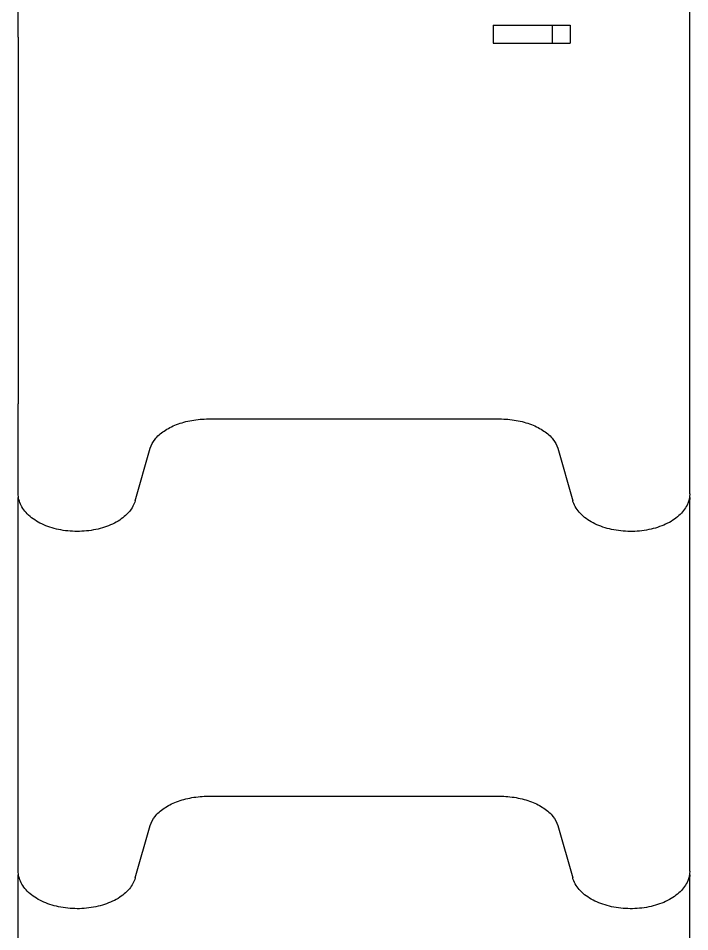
# Model space of a CAD drawing. Header units: millimetres. Extents: x 1121 to 5121, y 552 to 6852.
# Drawn here: x 2836 to 3406, y 3614 to 4388 of the extents above; entities that cross this region are included whole.
import ezdxf

# ---------------------------------------------------------------- set-up
doc = ezdxf.new("R2010")
doc.units = ezdxf.units.MM
doc.layers.add('AM_4', color=3, linetype='Continuous', lineweight=25)

msp = doc.modelspace()

# ---------------------------------------------------------------- linework, layer by layer
at = {"layer": 'AM_4'}
for p, q in [((2836.43, 4372.42), (2836.43, 4419.42)), ((3405.6, 4372.42), (3405.6, 4419.42)), ((3239.12, 4382.42), (3239.12, 4367.42)), ((3239.12, 4382.42), (3289.12, 4382.42)), ((3289.12, 4382.42), (3289.12, 4367.42)), ((3289.12, 4382.42), (3304.12, 4382.42)), ((3304.12, 4382.42), (3304.12, 4367.42)), ((2836.43, 4372.42), (2836.43, 4061.51)), ((3405.6, 4061.51), (3405.6, 4372.42)), ((3239.12, 4367.42), (3289.12, 4367.42)), ((3289.12, 4367.42), (3304.12, 4367.42)), ((2836.43, 3985.08), (2836.43, 4061.51)), ((3405.6, 3985.08), (3405.6, 4061.51)), ((2997.67, 4048.57), (3244.36, 4048.57)), ((2935.6, 3979.23), (2948.36, 4023.78)), ((3293.67, 4023.78), (3306.43, 3979.23)), ((2836.43, 3665.09), (2836.43, 3980.35)), ((3405.6, 3665.09), (3405.6, 3980.35)), ((2997.67, 3728.58), (3244.36, 3728.58)), ((2935.6, 3659.24), (2948.36, 3703.79)), ((3293.67, 3703.79), (3306.43, 3659.24)), ((2836.43, 3345.11), (2836.43, 3660.36)), ((3405.6, 3345.11), (3405.6, 3660.36))]:
    msp.add_line(p, q, dxfattribs=at)
for points, knots in [([(2948.36, 4023.78), (2949.1, 4026.35), (2950.44, 4028.92), (2954.33, 4033.84), (2956.89, 4036.19), (2963.06, 4040.4), (2966.67, 4042.28), (2974.65, 4045.34), (2979.02, 4046.54), (2988.15, 4048.16), (2992.91, 4048.57), (2997.67, 4048.57)], [3.316126, 3.316126, 3.316126, 3.316126, 3.595378, 3.595378, 3.874631, 3.874631, 4.153884, 4.153884, 4.433136, 4.433136, 4.712389, 4.712389, 4.712389, 4.712389]), ([(3244.36, 4048.57), (3249.13, 4048.57), (3253.89, 4048.16), (3263.02, 4046.54), (3267.38, 4045.34), (3275.36, 4042.28), (3278.97, 4040.4), (3285.14, 4036.19), (3287.7, 4033.84), (3291.6, 4028.92), (3292.94, 4026.35), (3293.67, 4023.78)], [4.712389, 4.712389, 4.712389, 4.712389, 4.991642, 4.991642, 5.270894, 5.270894, 5.550147, 5.550147, 5.8294, 5.8294, 6.108652, 6.108652, 6.108652, 6.108652]), ([(2935.6, 3979.23), (2934.66, 3975.95), (2932.94, 3972.82), (2928.06, 3966.95), (2924.8, 3964.23), (2917.09, 3959.54), (2912.59, 3957.59), (2902.89, 3954.7), (2897.67, 3953.76), (2887.06, 3952.96), (2881.66, 3953.1), (2871.2, 3954.45), (2866.13, 3955.66), (2856.82, 3959.05), (2852.58, 3961.23), (2845.38, 3966.41), (2842.42, 3969.4), (2838.22, 3975.85), (2836.94, 3979.29), (2836.47, 3983.56), (2836.43, 3984.32), (2836.43, 3985.08)], [0.174533, 0.174533, 0.174533, 0.174533, 0.472706, 0.472706, 0.791941, 0.791941, 1.120504, 1.120504, 1.449126, 1.449126, 1.776847, 1.776847, 2.104722, 2.104722, 2.433601, 2.433601, 2.761145, 2.761145, 3.074428, 3.074428, 3.141593, 3.141593, 3.141593, 3.141593]), ([(3405.6, 3985.08), (3405.6, 3981.78), (3404.81, 3978.5), (3401.73, 3972.2), (3399.39, 3969.2), (3393.31, 3963.72), (3389.5, 3961.27), (3380.85, 3957.25), (3376, 3955.69), (3365.8, 3953.62), (3360.45, 3953.11), (3349.77, 3953.18), (3344.45, 3953.75), (3334.33, 3955.94), (3329.54, 3957.55), (3320.96, 3961.7), (3317.18, 3964.24), (3311.09, 3970.01), (3308.76, 3973.25), (3306.97, 3977.54), (3306.68, 3978.38), (3306.43, 3979.23)], [0, 0, 0, 0, 0.292219, 0.292219, 0.598871, 0.598871, 0.923747, 0.923747, 1.252788, 1.252788, 1.580968, 1.580968, 1.908605, 1.908605, 2.236847, 2.236847, 2.565878, 2.565878, 2.889941, 2.889941, 2.96706, 2.96706, 2.96706, 2.96706]), ([(2948.36, 3703.79), (2949.1, 3706.37), (2950.44, 3708.93), (2954.33, 3713.85), (2956.89, 3716.2), (2963.06, 3720.42), (2966.67, 3722.29), (2974.65, 3725.36), (2979.02, 3726.56), (2988.15, 3728.17), (2992.91, 3728.58), (2997.67, 3728.58)], [3.316126, 3.316126, 3.316126, 3.316126, 3.595378, 3.595378, 3.874631, 3.874631, 4.153884, 4.153884, 4.433136, 4.433136, 4.712389, 4.712389, 4.712389, 4.712389]), ([(3244.36, 3728.58), (3249.13, 3728.58), (3253.89, 3728.17), (3263.02, 3726.56), (3267.38, 3725.36), (3275.36, 3722.29), (3278.97, 3720.42), (3285.14, 3716.2), (3287.7, 3713.85), (3291.6, 3708.93), (3292.94, 3706.37), (3293.67, 3703.79)], [4.712389, 4.712389, 4.712389, 4.712389, 4.991642, 4.991642, 5.270894, 5.270894, 5.550147, 5.550147, 5.8294, 5.8294, 6.108652, 6.108652, 6.108652, 6.108652]), ([(2935.6, 3659.24), (2934.66, 3655.96), (2932.94, 3652.84), (2928.06, 3646.96), (2924.8, 3644.24), (2917.09, 3639.56), (2912.59, 3637.61), (2902.89, 3634.72), (2897.67, 3633.78), (2887.06, 3632.98), (2881.66, 3633.12), (2871.2, 3634.47), (2866.13, 3635.67), (2856.82, 3639.06), (2852.58, 3641.24), (2845.38, 3646.42), (2842.42, 3649.41), (2838.22, 3655.87), (2836.94, 3659.31), (2836.47, 3663.58), (2836.43, 3664.33), (2836.43, 3665.09)], [0.174533, 0.174533, 0.174533, 0.174533, 0.472706, 0.472706, 0.791941, 0.791941, 1.120504, 1.120504, 1.449126, 1.449126, 1.776847, 1.776847, 2.104722, 2.104722, 2.433601, 2.433601, 2.761145, 2.761145, 3.074428, 3.074428, 3.141593, 3.141593, 3.141593, 3.141593]), ([(3405.6, 3665.09), (3405.6, 3661.8), (3404.81, 3658.51), (3401.73, 3652.21), (3399.39, 3649.21), (3393.31, 3643.73), (3389.5, 3641.28), (3380.85, 3637.26), (3376, 3635.7), (3365.8, 3633.63), (3360.45, 3633.12), (3349.77, 3633.19), (3344.45, 3633.77), (3334.33, 3635.95), (3329.54, 3637.57), (3320.96, 3641.72), (3317.18, 3644.25), (3311.09, 3650.03), (3308.76, 3653.26), (3306.97, 3657.56), (3306.68, 3658.39), (3306.43, 3659.24)], [6.283185, 6.283185, 6.283185, 6.283185, 6.575404, 6.575404, 6.882056, 6.882056, 7.206932, 7.206932, 7.535974, 7.535974, 7.864153, 7.864153, 8.19179, 8.19179, 8.520033, 8.520033, 8.849063, 8.849063, 9.173126, 9.173126, 9.250245, 9.250245, 9.250245, 9.250245])]:
    msp.add_open_spline(points, degree=3, knots=knots, dxfattribs=at)
for points in [[(2836.43, 3980.35), (2836.43, 3981.14), (2836.47, 3981.93), (2836.56, 3982.71)], [(3405.47, 3982.71), (3405.56, 3981.93), (3405.6, 3981.14), (3405.6, 3980.35)], [(2836.43, 3660.36), (2836.43, 3661.15), (2836.47, 3661.94), (2836.56, 3662.73)], [(3405.47, 3662.73), (3405.56, 3661.94), (3405.6, 3661.15), (3405.6, 3660.36)]]:
    msp.add_open_spline(points, degree=3, dxfattribs=at)

doc.saveas('drawing.dxf')
